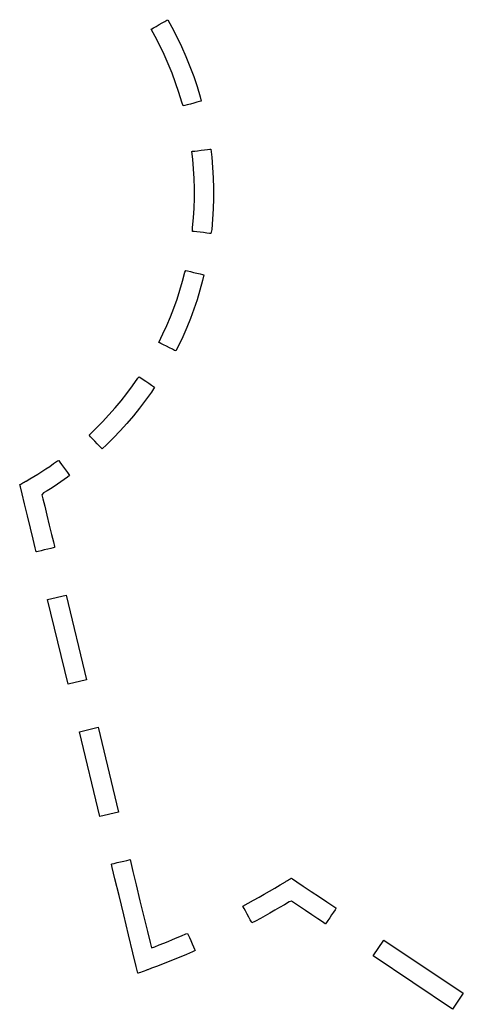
# Model space of a CAD drawing. Header units: metres. Extents: x 1612 to 2178, y 1755 to 2101.
# Drawn here: x 1672.01 to 1681.81, y 2015.78 to 2037.67 of the extents above; entities that cross this region are included whole.
import ezdxf

# ---------------------------------------------------------------- set-up
doc = ezdxf.new("R2010")
doc.units = ezdxf.units.M

msp = doc.modelspace()

# ---------------------------------------------------------------- linework, layer by layer
at = {"layer": 'COMPONENT0'}
for p, q in [((1675.217, 2037.632, 0), (1675.261, 2037.657, 0)), ((1675.261, 2037.657, 0), (1675.281, 2037.669, 0)), ((1675.281, 2037.669, 0), (1675.374, 2037.503, 0)), ((1674.914, 2037.459, 0), (1674.929, 2037.468, 0)), ((1675.001, 2037.302, 0), (1674.914, 2037.459, 0)), ((1674.929, 2037.468, 0), (1674.969, 2037.491, 0)), ((1674.969, 2037.491, 0), (1675.026, 2037.523, 0)), ((1675.026, 2037.523, 0), (1675.091, 2037.561, 0)), ((1675.091, 2037.561, 0), (1675.158, 2037.598, 0)), ((1675.158, 2037.598, 0), (1675.217, 2037.632, 0)), ((1675.374, 2037.503, 0), (1675.484, 2037.291, 0)), ((1675.105, 2037.102, 0), (1675.001, 2037.302, 0)), ((1675.484, 2037.291, 0), (1675.587, 2037.077, 0)), ((1675.202, 2036.899, 0), (1675.105, 2037.102, 0)), ((1675.587, 2037.077, 0), (1675.683, 2036.859, 0)), ((1675.293, 2036.694, 0), (1675.202, 2036.899, 0)), ((1675.683, 2036.859, 0), (1675.773, 2036.639, 0)), ((1675.378, 2036.485, 0), (1675.293, 2036.694, 0)), ((1675.773, 2036.639, 0), (1675.855, 2036.416, 0)), ((1675.456, 2036.275, 0), (1675.378, 2036.485, 0)), ((1675.855, 2036.416, 0), (1675.931, 2036.19, 0)), ((1675.527, 2036.062, 0), (1675.456, 2036.275, 0)), ((1675.931, 2036.19, 0), (1675.999, 2035.962, 0)), ((1675.592, 2035.846, 0), (1675.527, 2036.062, 0)), ((1675.999, 2035.962, 0), (1676.019, 2035.869, 0)), ((1675.623, 2035.762, 0), (1675.592, 2035.846, 0)), ((1675.657, 2035.771, 0), (1675.623, 2035.762, 0)), ((1675.714, 2035.786, 0), (1675.657, 2035.771, 0)), ((1675.784, 2035.805, 0), (1675.714, 2035.786, 0)), ((1675.858, 2035.825, 0), (1675.784, 2035.805, 0)), ((1675.928, 2035.844, 0), (1675.858, 2035.825, 0)), ((1675.984, 2035.86, 0), (1675.928, 2035.844, 0)), ((1676.019, 2035.869, 0), (1675.984, 2035.86, 0)), ((1676.092, 2034.792, 0), (1676.16, 2034.8, 0)), ((1676.16, 2034.8, 0), (1676.21, 2034.806, 0)), ((1676.21, 2034.806, 0), (1676.234, 2034.809, 0)), ((1676.234, 2034.809, 0), (1676.255, 2034.628, 0)), ((1675.814, 2034.757, 0), (1675.832, 2034.759, 0)), ((1675.834, 2034.586, 0), (1675.814, 2034.757, 0)), ((1675.832, 2034.759, 0), (1675.877, 2034.765, 0)), ((1675.852, 2034.37, 0), (1675.834, 2034.586, 0)), ((1675.877, 2034.765, 0), (1675.942, 2034.773, 0)), ((1675.942, 2034.773, 0), (1676.017, 2034.782, 0)), ((1676.017, 2034.782, 0), (1676.092, 2034.792, 0)), ((1676.255, 2034.628, 0), (1676.274, 2034.401, 0)), ((1675.865, 2034.154, 0), (1675.852, 2034.37, 0)), ((1676.274, 2034.401, 0), (1676.287, 2034.172, 0)), ((1675.871, 2033.937, 0), (1675.865, 2034.154, 0)), ((1676.287, 2034.172, 0), (1676.294, 2033.943, 0)), ((1675.87, 2033.72, 0), (1675.871, 2033.937, 0)), ((1676.294, 2033.943, 0), (1676.294, 2033.714, 0)), ((1675.864, 2033.504, 0), (1675.87, 2033.72, 0)), ((1676.294, 2033.714, 0), (1676.287, 2033.485, 0)), ((1675.851, 2033.288, 0), (1675.864, 2033.504, 0)), ((1675.832, 2033.073, 0), (1675.851, 2033.288, 0)), ((1676.287, 2033.485, 0), (1676.273, 2033.256, 0)), ((1675.829, 2032.987, 0), (1675.832, 2033.073, 0)), ((1676.273, 2033.256, 0), (1676.253, 2033.029, 0)), ((1675.865, 2032.983, 0), (1675.829, 2032.987, 0)), ((1675.923, 2032.976, 0), (1675.865, 2032.983, 0)), ((1675.995, 2032.968, 0), (1675.923, 2032.976, 0)), ((1676.071, 2032.959, 0), (1675.995, 2032.968, 0)), ((1676.143, 2032.951, 0), (1676.071, 2032.959, 0)), ((1676.202, 2032.944, 0), (1676.143, 2032.951, 0)), ((1676.237, 2032.94, 0), (1676.202, 2032.944, 0)), ((1676.253, 2033.029, 0), (1676.237, 2032.94, 0)), ((1675.608, 2031.883, 0), (1675.661, 2032.083, 0)), ((1675.661, 2032.083, 0), (1675.681, 2032.121, 0)), ((1675.681, 2032.121, 0), (1675.721, 2032.112, 0)), ((1675.721, 2032.112, 0), (1675.782, 2032.097, 0)), ((1675.782, 2032.097, 0), (1675.854, 2032.08, 0)), ((1675.854, 2032.08, 0), (1675.928, 2032.062, 0)), ((1675.928, 2032.062, 0), (1675.997, 2032.046, 0)), ((1675.997, 2032.046, 0), (1676.05, 2032.033, 0)), ((1676.05, 2032.033, 0), (1676.079, 2032.026, 0)), ((1676.079, 2032.026, 0), (1676.05, 2031.897, 0)), ((1675.55, 2031.684, 0), (1675.608, 2031.883, 0)), ((1676.05, 2031.897, 0), (1675.992, 2031.686, 0)), ((1675.487, 2031.487, 0), (1675.55, 2031.684, 0)), ((1675.992, 2031.686, 0), (1675.929, 2031.476, 0)), ((1675.417, 2031.291, 0), (1675.487, 2031.487, 0)), ((1675.929, 2031.476, 0), (1675.859, 2031.268, 0)), ((1675.262, 2030.907, 0), (1675.342, 2031.098, 0)), ((1675.342, 2031.098, 0), (1675.417, 2031.291, 0)), ((1675.859, 2031.268, 0), (1675.783, 2031.062, 0)), ((1675.176, 2030.718, 0), (1675.262, 2030.907, 0)), ((1675.783, 2031.062, 0), (1675.702, 2030.858, 0)), ((1675.085, 2030.531, 0), (1675.176, 2030.718, 0)), ((1675.614, 2030.657, 0), (1675.521, 2030.458, 0)), ((1675.702, 2030.858, 0), (1675.614, 2030.657, 0)), ((1675.095, 2030.526, 0), (1675.085, 2030.531, 0)), ((1675.132, 2030.508, 0), (1675.095, 2030.526, 0)), ((1675.187, 2030.48, 0), (1675.132, 2030.508, 0)), ((1675.253, 2030.446, 0), (1675.187, 2030.48, 0)), ((1675.322, 2030.411, 0), (1675.253, 2030.446, 0)), ((1675.521, 2030.458, 0), (1675.46, 2030.341, 0)), ((1675.385, 2030.38, 0), (1675.322, 2030.411, 0)), ((1675.434, 2030.355, 0), (1675.385, 2030.38, 0)), ((1675.46, 2030.341, 0), (1675.434, 2030.355, 0)), ((1674.619, 2029.74, 0), (1674.652, 2029.768, 0)), ((1674.652, 2029.768, 0), (1674.686, 2029.745, 0)), ((1674.377, 2029.403, 0), (1674.501, 2029.57, 0)), ((1674.501, 2029.57, 0), (1674.619, 2029.74, 0)), ((1674.686, 2029.745, 0), (1674.738, 2029.711, 0)), ((1674.738, 2029.711, 0), (1674.799, 2029.67, 0)), ((1674.799, 2029.67, 0), (1674.863, 2029.627, 0)), ((1674.863, 2029.627, 0), (1674.922, 2029.588, 0)), ((1674.922, 2029.588, 0), (1674.967, 2029.557, 0)), ((1674.967, 2029.557, 0), (1674.992, 2029.541, 0)), ((1674.249, 2029.24, 0), (1674.377, 2029.403, 0)), ((1674.92, 2029.43, 0), (1674.793, 2029.252, 0)), ((1674.992, 2029.541, 0), (1674.92, 2029.43, 0)), ((1674.117, 2029.081, 0), (1674.249, 2029.24, 0)), ((1674.793, 2029.252, 0), (1674.66, 2029.077, 0)), ((1673.838, 2028.773, 0), (1673.979, 2028.925, 0)), ((1673.979, 2028.925, 0), (1674.117, 2029.081, 0)), ((1674.523, 2028.906, 0), (1674.381, 2028.739, 0)), ((1674.66, 2029.077, 0), (1674.523, 2028.906, 0)), ((1673.692, 2028.626, 0), (1673.838, 2028.773, 0)), ((1674.381, 2028.739, 0), (1674.234, 2028.576, 0)), ((1673.543, 2028.482, 0), (1673.692, 2028.626, 0)), ((1673.55, 2028.474, 0), (1673.543, 2028.482, 0)), ((1673.578, 2028.444, 0), (1673.55, 2028.474, 0)), ((1674.234, 2028.576, 0), (1674.082, 2028.417, 0)), ((1673.621, 2028.398, 0), (1673.578, 2028.444, 0)), ((1673.671, 2028.344, 0), (1673.621, 2028.398, 0)), ((1673.723, 2028.288, 0), (1673.671, 2028.344, 0)), ((1673.771, 2028.236, 0), (1673.723, 2028.288, 0)), ((1673.809, 2028.196, 0), (1673.771, 2028.236, 0)), ((1673.927, 2028.263, 0), (1673.829, 2028.174, 0)), ((1674.082, 2028.417, 0), (1673.927, 2028.263, 0)), ((1673.829, 2028.174, 0), (1673.809, 2028.196, 0)), ((1672.674, 2027.788, 0), (1672.76, 2027.848, 0)), ((1672.76, 2027.848, 0), (1672.845, 2027.908, 0)), ((1672.845, 2027.908, 0), (1672.872, 2027.915, 0)), ((1672.872, 2027.915, 0), (1672.896, 2027.883, 0)), ((1672.896, 2027.883, 0), (1672.932, 2027.833, 0)), ((1672.932, 2027.833, 0), (1672.976, 2027.772, 0)), ((1672.321, 2027.562, 0), (1672.41, 2027.617, 0)), ((1672.41, 2027.617, 0), (1672.499, 2027.672, 0)), ((1672.499, 2027.672, 0), (1672.586, 2027.73, 0)), ((1672.586, 2027.73, 0), (1672.674, 2027.788, 0)), ((1672.976, 2027.772, 0), (1673.022, 2027.71, 0)), ((1673.022, 2027.71, 0), (1673.064, 2027.652, 0)), ((1673.064, 2027.652, 0), (1673.096, 2027.608, 0)), ((1673.114, 2027.584, 0), (1673.069, 2027.548, 0)), ((1673.096, 2027.608, 0), (1673.114, 2027.584, 0)), ((1672.012, 2027.385, 0), (1672.018, 2027.388, 0)), ((1672.024, 2027.337, 0), (1672.012, 2027.385, 0)), ((1672.018, 2027.388, 0), (1672.033, 2027.397, 0)), ((1672.033, 2027.397, 0), (1672.055, 2027.409, 0)), ((1672.055, 2027.409, 0), (1672.08, 2027.423, 0)), ((1672.08, 2027.423, 0), (1672.105, 2027.438, 0)), ((1672.105, 2027.438, 0), (1672.128, 2027.45, 0)), ((1672.128, 2027.45, 0), (1672.144, 2027.46, 0)), ((1672.144, 2027.46, 0), (1672.151, 2027.464, 0)), ((1672.151, 2027.464, 0), (1672.231, 2027.509, 0)), ((1672.231, 2027.509, 0), (1672.321, 2027.562, 0)), ((1672.845, 2027.393, 0), (1672.769, 2027.343, 0)), ((1672.92, 2027.444, 0), (1672.845, 2027.393, 0)), ((1672.995, 2027.496, 0), (1672.92, 2027.444, 0)), ((1673.069, 2027.548, 0), (1672.995, 2027.496, 0)), ((1672.061, 2027.184, 0), (1672.024, 2027.337, 0)), ((1672.115, 2026.957, 0), (1672.061, 2027.184, 0)), ((1672.537, 2027.199, 0), (1672.501, 2027.162, 0)), ((1672.501, 2027.162, 0), (1672.524, 2027.069, 0)), ((1672.615, 2027.246, 0), (1672.537, 2027.199, 0)), ((1672.692, 2027.294, 0), (1672.615, 2027.246, 0)), ((1672.769, 2027.343, 0), (1672.692, 2027.294, 0)), ((1672.18, 2026.691, 0), (1672.115, 2026.957, 0)), ((1672.524, 2027.069, 0), (1672.563, 2026.908, 0)), ((1672.563, 2026.908, 0), (1672.612, 2026.706, 0)), ((1672.612, 2026.706, 0), (1672.664, 2026.489, 0)), ((1672.245, 2026.419, 0), (1672.18, 2026.691, 0)), ((1672.664, 2026.489, 0), (1672.713, 2026.284, 0)), ((1672.304, 2026.174, 0), (1672.245, 2026.419, 0)), ((1672.713, 2026.284, 0), (1672.754, 2026.116, 0)), ((1672.349, 2025.989, 0), (1672.304, 2026.174, 0)), ((1672.754, 2026.116, 0), (1672.779, 2026.013, 0)), ((1672.371, 2025.898, 0), (1672.349, 2025.989, 0)), ((1672.382, 2025.897, 0), (1672.371, 2025.898, 0)), ((1672.421, 2025.906, 0), (1672.382, 2025.897, 0)), ((1672.481, 2025.921, 0), (1672.421, 2025.906, 0)), ((1672.554, 2025.938, 0), (1672.481, 2025.921, 0)), ((1672.629, 2025.956, 0), (1672.554, 2025.938, 0)), ((1672.699, 2025.973, 0), (1672.629, 2025.956, 0)), ((1672.752, 2025.986, 0), (1672.699, 2025.973, 0)), ((1672.781, 2025.993, 0), (1672.752, 2025.986, 0)), ((1672.779, 2026.013, 0), (1672.781, 2025.993, 0)), ((1672.626, 2024.842, 0), (1673.037, 2024.942, 0)), ((1673.078, 2022.968, 0), (1672.626, 2024.842, 0)), ((1673.037, 2024.942, 0), (1673.489, 2023.067, 0)), ((1673.489, 2023.067, 0), (1673.078, 2022.968, 0)), ((1673.331, 2021.916, 0), (1673.743, 2022.015, 0)), ((1673.784, 2020.041, 0), (1673.331, 2021.916, 0)), ((1673.743, 2022.015, 0), (1674.195, 2020.14, 0)), ((1674.195, 2020.14, 0), (1673.784, 2020.041, 0)), ((1674.238, 2019.038, 0), (1674.313, 2019.056, 0)), ((1674.313, 2019.056, 0), (1674.379, 2019.071, 0)), ((1674.379, 2019.071, 0), (1674.427, 2019.083, 0)), ((1674.427, 2019.083, 0), (1674.448, 2019.088, 0)), ((1674.448, 2019.088, 0), (1674.464, 2019.025, 0)), ((1674.037, 2018.989, 0), (1674.054, 2018.993, 0)), ((1674.056, 2018.911, 0), (1674.037, 2018.989, 0)), ((1674.054, 2018.993, 0), (1674.1, 2019.004, 0)), ((1674.116, 2018.662, 0), (1674.056, 2018.911, 0)), ((1674.1, 2019.004, 0), (1674.164, 2019.02, 0)), ((1674.164, 2019.02, 0), (1674.238, 2019.038, 0)), ((1674.464, 2019.025, 0), (1674.513, 2018.824, 0)), ((1674.513, 2018.824, 0), (1674.584, 2018.527, 0)), ((1674.205, 2018.295, 0), (1674.116, 2018.662, 0)), ((1677.883, 2018.598, 0), (1677.901, 2018.609, 0)), ((1677.901, 2018.609, 0), (1677.913, 2018.617, 0)), ((1677.913, 2018.617, 0), (1677.931, 2018.628, 0)), ((1677.931, 2018.628, 0), (1677.952, 2018.64, 0)), ((1677.952, 2018.64, 0), (1677.973, 2018.653, 0)), ((1677.973, 2018.653, 0), (1677.992, 2018.665, 0)), ((1677.992, 2018.665, 0), (1678.006, 2018.674, 0)), ((1678.006, 2018.674, 0), (1678.013, 2018.678, 0)), ((1678.013, 2018.678, 0), (1678.037, 2018.663, 0)), ((1678.037, 2018.663, 0), (1678.132, 2018.599, 0)), ((1674.584, 2018.527, 0), (1674.668, 2018.178, 0)), ((1677.416, 2018.32, 0), (1677.534, 2018.389, 0)), ((1677.534, 2018.389, 0), (1677.651, 2018.458, 0)), ((1677.651, 2018.458, 0), (1677.767, 2018.527, 0)), ((1677.767, 2018.527, 0), (1677.883, 2018.598, 0)), ((1678.132, 2018.599, 0), (1678.277, 2018.502, 0)), ((1678.277, 2018.502, 0), (1678.452, 2018.384, 0)), ((1678.452, 2018.384, 0), (1678.634, 2018.262, 0)), ((1674.309, 2017.863, 0), (1674.205, 2018.295, 0)), ((1674.668, 2018.178, 0), (1674.755, 2017.821, 0)), ((1677.062, 2018.122, 0), (1677.18, 2018.187, 0)), ((1677.18, 2018.187, 0), (1677.299, 2018.253, 0)), ((1677.299, 2018.253, 0), (1677.416, 2018.32, 0)), ((1678.016, 2018.167, 0), (1677.964, 2018.152, 0)), ((1678.083, 2018.122, 0), (1678.016, 2018.167, 0)), ((1678.634, 2018.262, 0), (1678.8, 2018.151, 0)), ((1676.944, 2018.058, 0), (1677.062, 2018.122, 0)), ((1676.95, 2018.046, 0), (1676.944, 2018.058, 0)), ((1676.971, 2018.008, 0), (1676.95, 2018.046, 0)), ((1677.001, 2017.951, 0), (1676.971, 2018.008, 0)), ((1677.037, 2017.884, 0), (1677.001, 2017.951, 0)), ((1677.648, 2017.966, 0), (1677.542, 2017.905, 0)), ((1677.754, 2018.027, 0), (1677.648, 2017.966, 0)), ((1677.859, 2018.089, 0), (1677.754, 2018.027, 0)), ((1677.964, 2018.152, 0), (1677.859, 2018.089, 0)), ((1678.191, 2018.049, 0), (1678.083, 2018.122, 0)), ((1678.324, 2017.96, 0), (1678.191, 2018.049, 0)), ((1678.465, 2017.866, 0), (1678.324, 2017.96, 0)), ((1678.8, 2018.151, 0), (1678.929, 2018.064, 0)), ((1678.929, 2018.064, 0), (1678.998, 2018.018, 0)), ((1678.98, 2017.977, 0), (1678.946, 2017.927, 0)), ((1679, 2018.008, 0), (1678.98, 2017.977, 0)), ((1678.998, 2018.018, 0), (1679, 2018.008, 0)), ((1674.416, 2017.422, 0), (1674.309, 2017.863, 0)), ((1674.755, 2017.821, 0), (1674.832, 2017.5, 0)), ((1677.074, 2017.816, 0), (1677.037, 2017.884, 0)), ((1677.106, 2017.755, 0), (1677.074, 2017.816, 0)), ((1677.131, 2017.709, 0), (1677.106, 2017.755, 0)), ((1677.224, 2017.728, 0), (1677.143, 2017.686, 0)), ((1677.33, 2017.786, 0), (1677.224, 2017.728, 0)), ((1677.436, 2017.845, 0), (1677.33, 2017.786, 0)), ((1677.542, 2017.905, 0), (1677.436, 2017.845, 0)), ((1678.596, 2017.778, 0), (1678.465, 2017.866, 0)), ((1678.7, 2017.708, 0), (1678.596, 2017.778, 0)), ((1678.822, 2017.741, 0), (1678.79, 2017.694, 0)), ((1678.862, 2017.802, 0), (1678.822, 2017.741, 0)), ((1678.905, 2017.866, 0), (1678.862, 2017.802, 0)), ((1678.946, 2017.927, 0), (1678.905, 2017.866, 0)), ((1677.143, 2017.686, 0), (1677.131, 2017.709, 0)), ((1678.76, 2017.668, 0), (1678.7, 2017.708, 0)), ((1678.771, 2017.666, 0), (1678.76, 2017.668, 0)), ((1678.79, 2017.694, 0), (1678.771, 2017.666, 0)), ((1674.512, 2017.024, 0), (1674.416, 2017.422, 0)), ((1674.832, 2017.5, 0), (1674.891, 2017.257, 0)), ((1675.291, 2017.279, 0), (1675.389, 2017.32, 0)), ((1675.389, 2017.32, 0), (1675.487, 2017.361, 0)), ((1675.487, 2017.361, 0), (1675.585, 2017.403, 0)), ((1675.585, 2017.403, 0), (1675.682, 2017.445, 0)), ((1675.682, 2017.445, 0), (1675.721, 2017.454, 0)), ((1675.721, 2017.454, 0), (1675.736, 2017.42, 0)), ((1675.736, 2017.42, 0), (1675.76, 2017.366, 0)), ((1675.76, 2017.366, 0), (1675.79, 2017.298, 0)), ((1675.79, 2017.298, 0), (1675.821, 2017.227, 0)), ((1679.821, 2016.956, 0), (1680.057, 2017.307, 0)), ((1680.057, 2017.307, 0), (1681.812, 2016.129, 0)), ((1674.891, 2017.257, 0), (1674.92, 2017.138, 0)), ((1674.92, 2017.138, 0), (1674.995, 2017.161, 0)), ((1674.995, 2017.161, 0), (1675.094, 2017.2, 0)), ((1675.094, 2017.2, 0), (1675.192, 2017.239, 0)), ((1675.192, 2017.239, 0), (1675.291, 2017.279, 0)), ((1675.821, 2017.227, 0), (1675.851, 2017.161, 0)), ((1675.887, 2017.078, 0), (1675.826, 2017.045, 0)), ((1675.851, 2017.161, 0), (1675.874, 2017.108, 0)), ((1675.874, 2017.108, 0), (1675.887, 2017.078, 0)), ((1674.584, 2016.724, 0), (1674.512, 2017.024, 0)), ((1675.442, 2016.883, 0), (1675.313, 2016.831, 0)), ((1675.57, 2016.936, 0), (1675.442, 2016.883, 0)), ((1675.698, 2016.991, 0), (1675.57, 2016.936, 0)), ((1675.826, 2017.045, 0), (1675.698, 2016.991, 0)), ((1681.576, 2015.778, 0), (1679.821, 2016.956, 0)), ((1674.62, 2016.577, 0), (1674.584, 2016.724, 0)), ((1674.798, 2016.635, 0), (1674.761, 2016.621, 0)), ((1674.827, 2016.646, 0), (1674.798, 2016.635, 0)), ((1674.843, 2016.651, 0), (1674.827, 2016.646, 0)), ((1674.925, 2016.682, 0), (1674.843, 2016.651, 0)), ((1675.054, 2016.73, 0), (1674.925, 2016.682, 0)), ((1675.184, 2016.78, 0), (1675.054, 2016.73, 0)), ((1675.313, 2016.831, 0), (1675.184, 2016.78, 0)), ((1674.627, 2016.572, 0), (1674.62, 2016.577, 0)), ((1674.648, 2016.58, 0), (1674.627, 2016.572, 0)), ((1674.681, 2016.592, 0), (1674.648, 2016.58, 0)), ((1674.72, 2016.606, 0), (1674.681, 2016.592, 0)), ((1674.761, 2016.621, 0), (1674.72, 2016.606, 0)), ((1681.812, 2016.129, 0), (1681.576, 2015.778, 0))]:
    msp.add_line(p, q, dxfattribs=at)

doc.saveas('drawing.dxf')
